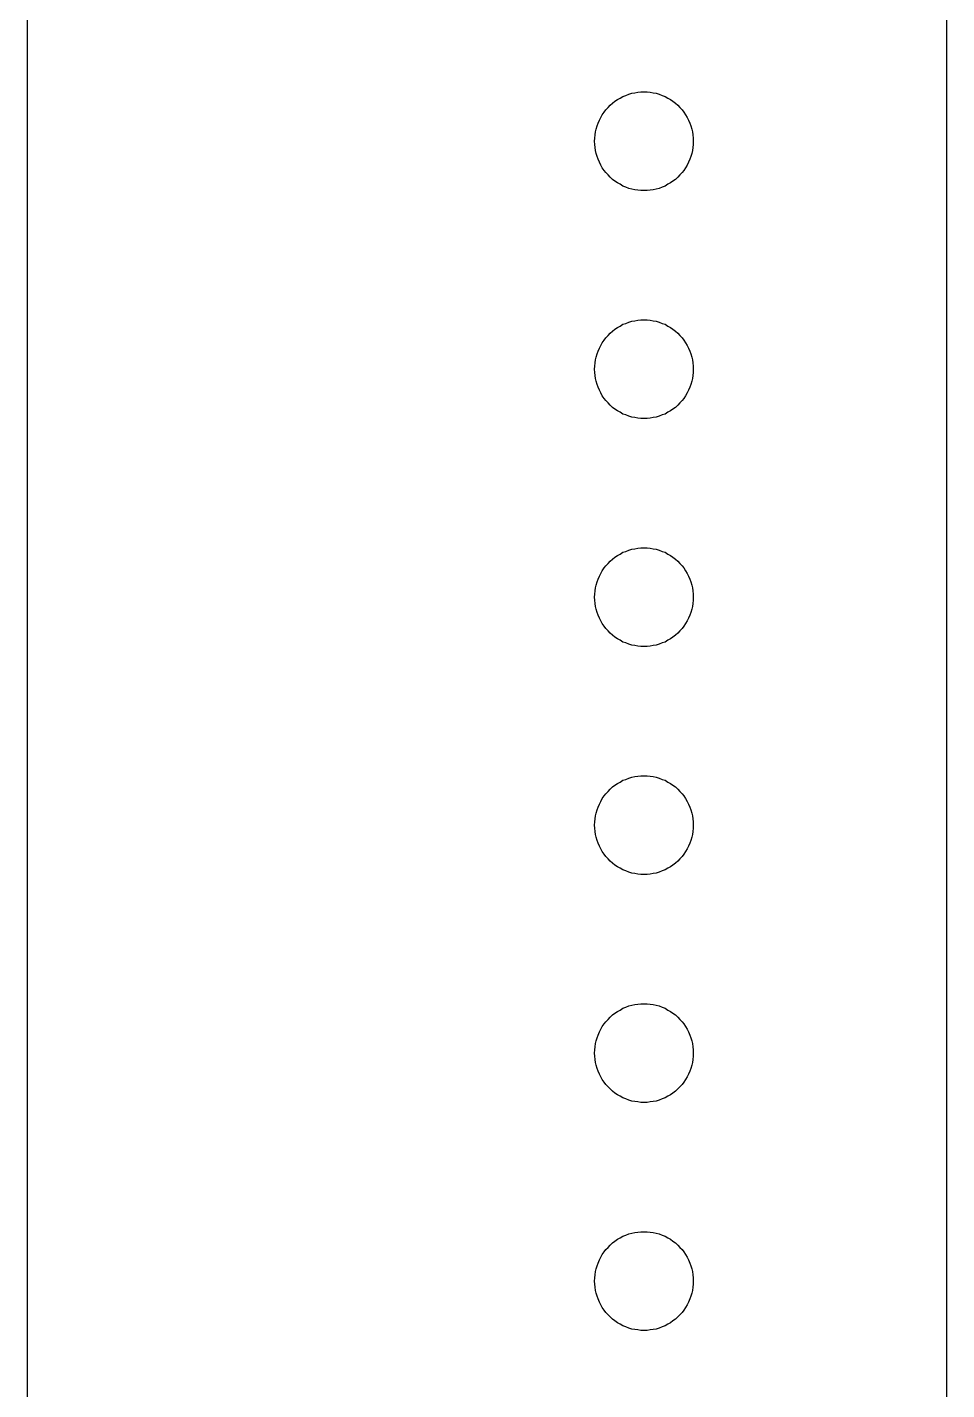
# Model space of a CAD drawing. Header units: metres. Extents: x -78 to 78, y -1223 to 78.
# Drawn here: x -75 to -54.5, y -1132.9 to -1102.54 of the extents above; entities that cross this region are included whole.
import ezdxf

# ---------------------------------------------------------------- set-up
doc = ezdxf.new("R2010")
doc.units = ezdxf.units.M

msp = doc.modelspace()

# ---------------------------------------------------------------- linework, layer by layer
for p, q in [((-54.5, -1209.68), (-54.5, -995.32)), ((-75, -1070), (-75, -1135)), ((-62.003, -1104.28), (-61.9512, -1104.23)), ((-61.9512, -1104.23), (-61.8966, -1104.19)), ((-61.8966, -1104.19), (-61.8394, -1104.15)), ((-61.8394, -1104.15), (-61.7799, -1104.12)), ((-61.7799, -1104.12), (-61.7184, -1104.08)), ((-61.7184, -1104.08), (-61.6549, -1104.06)), ((-61.6549, -1104.06), (-61.5899, -1104.03)), ((-61.5899, -1104.03), (-61.5236, -1104.01)), ((-61.5236, -1104.01), (-61.4561, -1104)), ((-61.4561, -1104), (-61.3879, -1103.99)), ((-61.3879, -1103.99), (-61.3191, -1103.98)), ((-61.3191, -1103.98), (-61.25, -1103.98)), ((-61.25, -1103.98), (-61.1809, -1103.98)), ((-61.1809, -1103.98), (-61.1121, -1103.99)), ((-61.1121, -1103.99), (-61.0439, -1104)), ((-61.0439, -1104), (-60.9764, -1104.01)), ((-60.9764, -1104.01), (-60.9101, -1104.03)), ((-60.9101, -1104.03), (-60.8451, -1104.06)), ((-60.8451, -1104.06), (-60.7816, -1104.08)), ((-60.7816, -1104.08), (-60.7201, -1104.12)), ((-60.7201, -1104.12), (-60.6606, -1104.15)), ((-60.6606, -1104.15), (-60.6034, -1104.19)), ((-60.6034, -1104.19), (-60.5488, -1104.23)), ((-60.5488, -1104.23), (-60.497, -1104.28)), ((-62.2453, -1104.61), (-62.2139, -1104.55)), ((-62.2139, -1104.55), (-62.1788, -1104.49)), ((-62.1788, -1104.49), (-62.1399, -1104.43)), ((-62.1399, -1104.43), (-62.0976, -1104.38)), ((-62.0976, -1104.38), (-62.0519, -1104.33)), ((-62.0519, -1104.33), (-62.003, -1104.28)), ((-60.497, -1104.28), (-60.4481, -1104.33)), ((-60.4481, -1104.33), (-60.4024, -1104.38)), ((-60.4024, -1104.38), (-60.3601, -1104.43)), ((-60.3601, -1104.43), (-60.3212, -1104.49)), ((-60.3212, -1104.49), (-60.2861, -1104.55)), ((-60.2861, -1104.55), (-60.2547, -1104.61)), ((-62.3413, -1104.94), (-62.3305, -1104.87)), ((-62.3305, -1104.87), (-62.3154, -1104.81)), ((-62.3154, -1104.81), (-62.2962, -1104.74)), ((-62.2962, -1104.74), (-62.2728, -1104.68)), ((-62.2728, -1104.68), (-62.2453, -1104.61)), ((-60.2547, -1104.61), (-60.2272, -1104.68)), ((-60.2272, -1104.68), (-60.2038, -1104.74)), ((-60.2038, -1104.74), (-60.1846, -1104.81)), ((-60.1846, -1104.81), (-60.1695, -1104.87)), ((-60.1695, -1104.87), (-60.1587, -1104.94)), ((-62.35, -1105.08), (-62.3478, -1105.01)), ((-62.3478, -1105.15), (-62.35, -1105.08)), ((-62.3478, -1105.01), (-62.3413, -1104.94)), ((-62.3413, -1105.22), (-62.3478, -1105.15)), ((-60.1587, -1104.94), (-60.1522, -1105.01)), ((-60.1522, -1105.15), (-60.1587, -1105.22)), ((-60.1522, -1105.01), (-60.15, -1105.08)), ((-60.15, -1105.08), (-60.1522, -1105.15)), ((-62.3305, -1105.29), (-62.3413, -1105.22)), ((-62.3154, -1105.35), (-62.3305, -1105.29)), ((-62.2962, -1105.42), (-62.3154, -1105.35)), ((-62.2728, -1105.48), (-62.2962, -1105.42)), ((-62.2453, -1105.55), (-62.2728, -1105.48)), ((-60.2272, -1105.48), (-60.2547, -1105.55)), ((-60.2038, -1105.42), (-60.2272, -1105.48)), ((-60.1846, -1105.35), (-60.2038, -1105.42)), ((-60.1695, -1105.29), (-60.1846, -1105.35)), ((-60.1587, -1105.22), (-60.1695, -1105.29)), ((-62.2139, -1105.61), (-62.2453, -1105.55)), ((-62.1788, -1105.67), (-62.2139, -1105.61)), ((-62.1399, -1105.73), (-62.1788, -1105.67)), ((-62.0976, -1105.78), (-62.1399, -1105.73)), ((-62.0519, -1105.83), (-62.0976, -1105.78)), ((-60.4024, -1105.78), (-60.4481, -1105.83)), ((-60.3601, -1105.73), (-60.4024, -1105.78)), ((-60.3212, -1105.67), (-60.3601, -1105.73)), ((-60.2861, -1105.61), (-60.3212, -1105.67)), ((-60.2547, -1105.55), (-60.2861, -1105.61)), ((-62.003, -1105.88), (-62.0519, -1105.83)), ((-61.9512, -1105.93), (-62.003, -1105.88)), ((-61.8966, -1105.97), (-61.9512, -1105.93)), ((-61.8394, -1106.01), (-61.8966, -1105.97)), ((-61.7799, -1106.04), (-61.8394, -1106.01)), ((-61.7184, -1106.08), (-61.7799, -1106.04)), ((-61.6549, -1106.1), (-61.7184, -1106.08)), ((-60.7816, -1106.08), (-60.8451, -1106.1)), ((-60.7201, -1106.04), (-60.7816, -1106.08)), ((-60.6606, -1106.01), (-60.7201, -1106.04)), ((-60.6034, -1105.97), (-60.6606, -1106.01)), ((-60.5488, -1105.93), (-60.6034, -1105.97)), ((-60.497, -1105.88), (-60.5488, -1105.93)), ((-60.4481, -1105.83), (-60.497, -1105.88)), ((-61.5899, -1106.13), (-61.6549, -1106.1)), ((-61.5236, -1106.15), (-61.5899, -1106.13)), ((-61.4561, -1106.16), (-61.5236, -1106.15)), ((-61.3879, -1106.17), (-61.4561, -1106.16)), ((-61.3191, -1106.18), (-61.3879, -1106.17)), ((-61.25, -1106.18), (-61.3191, -1106.18)), ((-61.1809, -1106.18), (-61.25, -1106.18)), ((-61.1121, -1106.17), (-61.1809, -1106.18)), ((-61.0439, -1106.16), (-61.1121, -1106.17)), ((-60.9764, -1106.15), (-61.0439, -1106.16)), ((-60.9101, -1106.13), (-60.9764, -1106.15)), ((-60.8451, -1106.1), (-60.9101, -1106.13)), ((-61.6549, -1109.14), (-61.5899, -1109.11)), ((-61.5899, -1109.11), (-61.5236, -1109.09)), ((-61.5236, -1109.09), (-61.4561, -1109.08)), ((-61.4561, -1109.08), (-61.3879, -1109.07)), ((-61.3879, -1109.07), (-61.3191, -1109.06)), ((-61.3191, -1109.06), (-61.25, -1109.06)), ((-61.25, -1109.06), (-61.1809, -1109.06)), ((-61.1809, -1109.06), (-61.1121, -1109.07)), ((-61.1121, -1109.07), (-61.0439, -1109.08)), ((-61.0439, -1109.08), (-60.9764, -1109.09)), ((-60.9764, -1109.09), (-60.9101, -1109.11)), ((-60.9101, -1109.11), (-60.8451, -1109.14)), ((-62.0976, -1109.46), (-62.0519, -1109.41)), ((-62.0519, -1109.41), (-62.003, -1109.36)), ((-62.003, -1109.36), (-61.9512, -1109.31)), ((-61.9512, -1109.31), (-61.8966, -1109.27)), ((-61.8966, -1109.27), (-61.8394, -1109.23)), ((-61.8394, -1109.23), (-61.7799, -1109.2)), ((-61.7799, -1109.2), (-61.7184, -1109.16)), ((-61.7184, -1109.16), (-61.6549, -1109.14)), ((-60.8451, -1109.14), (-60.7816, -1109.16)), ((-60.7816, -1109.16), (-60.7201, -1109.2)), ((-60.7201, -1109.2), (-60.6606, -1109.23)), ((-60.6606, -1109.23), (-60.6034, -1109.27)), ((-60.6034, -1109.27), (-60.5488, -1109.31)), ((-60.5488, -1109.31), (-60.497, -1109.36)), ((-60.497, -1109.36), (-60.4481, -1109.41)), ((-60.4481, -1109.41), (-60.4024, -1109.46)), ((-62.2728, -1109.76), (-62.2453, -1109.69)), ((-62.2453, -1109.69), (-62.2139, -1109.63)), ((-62.2139, -1109.63), (-62.1788, -1109.57)), ((-62.1788, -1109.57), (-62.1399, -1109.51)), ((-62.1399, -1109.51), (-62.0976, -1109.46)), ((-60.4024, -1109.46), (-60.3601, -1109.51)), ((-60.3601, -1109.51), (-60.3212, -1109.57)), ((-60.3212, -1109.57), (-60.2861, -1109.63)), ((-60.2861, -1109.63), (-60.2547, -1109.69)), ((-60.2547, -1109.69), (-60.2272, -1109.76)), ((-62.3478, -1110.09), (-62.3413, -1110.02)), ((-62.3413, -1110.02), (-62.3305, -1109.95)), ((-62.3305, -1109.95), (-62.3154, -1109.89)), ((-62.3154, -1109.89), (-62.2962, -1109.82)), ((-62.2962, -1109.82), (-62.2728, -1109.76)), ((-60.2272, -1109.76), (-60.2038, -1109.82)), ((-60.2038, -1109.82), (-60.1846, -1109.89)), ((-60.1846, -1109.89), (-60.1695, -1109.95)), ((-60.1695, -1109.95), (-60.1587, -1110.02)), ((-60.1587, -1110.02), (-60.1522, -1110.09)), ((-62.35, -1110.16), (-62.3478, -1110.09)), ((-62.3478, -1110.23), (-62.35, -1110.16)), ((-62.3413, -1110.3), (-62.3478, -1110.23)), ((-62.3305, -1110.37), (-62.3413, -1110.3)), ((-60.1587, -1110.3), (-60.1695, -1110.37)), ((-60.1522, -1110.23), (-60.1587, -1110.3)), ((-60.1522, -1110.09), (-60.15, -1110.16)), ((-60.15, -1110.16), (-60.1522, -1110.23)), ((-62.3154, -1110.43), (-62.3305, -1110.37)), ((-62.2962, -1110.5), (-62.3154, -1110.43)), ((-62.2728, -1110.56), (-62.2962, -1110.5)), ((-62.2453, -1110.63), (-62.2728, -1110.56)), ((-62.2139, -1110.69), (-62.2453, -1110.63)), ((-60.2547, -1110.63), (-60.2861, -1110.69)), ((-60.2272, -1110.56), (-60.2547, -1110.63)), ((-60.2038, -1110.5), (-60.2272, -1110.56)), ((-60.1846, -1110.43), (-60.2038, -1110.5)), ((-60.1695, -1110.37), (-60.1846, -1110.43)), ((-62.1788, -1110.75), (-62.2139, -1110.69)), ((-62.1399, -1110.81), (-62.1788, -1110.75)), ((-62.0976, -1110.86), (-62.1399, -1110.81)), ((-62.0519, -1110.91), (-62.0976, -1110.86)), ((-62.003, -1110.96), (-62.0519, -1110.91)), ((-60.4481, -1110.91), (-60.497, -1110.96)), ((-60.4024, -1110.86), (-60.4481, -1110.91)), ((-60.3601, -1110.81), (-60.4024, -1110.86)), ((-60.3212, -1110.75), (-60.3601, -1110.81)), ((-60.2861, -1110.69), (-60.3212, -1110.75)), ((-61.9512, -1111.01), (-62.003, -1110.96)), ((-61.8966, -1111.05), (-61.9512, -1111.01)), ((-61.8394, -1111.09), (-61.8966, -1111.05)), ((-61.7799, -1111.12), (-61.8394, -1111.09)), ((-61.7184, -1111.16), (-61.7799, -1111.12)), ((-61.6549, -1111.18), (-61.7184, -1111.16)), ((-61.5899, -1111.21), (-61.6549, -1111.18)), ((-61.5236, -1111.23), (-61.5899, -1111.21)), ((-61.4561, -1111.24), (-61.5236, -1111.23)), ((-61.3879, -1111.25), (-61.4561, -1111.24)), ((-61.3191, -1111.26), (-61.3879, -1111.25)), ((-61.25, -1111.26), (-61.3191, -1111.26)), ((-61.1809, -1111.26), (-61.25, -1111.26)), ((-61.1121, -1111.25), (-61.1809, -1111.26)), ((-61.0439, -1111.24), (-61.1121, -1111.25)), ((-60.9764, -1111.23), (-61.0439, -1111.24)), ((-60.9101, -1111.21), (-60.9764, -1111.23)), ((-60.8451, -1111.18), (-60.9101, -1111.21)), ((-60.7816, -1111.16), (-60.8451, -1111.18)), ((-60.7201, -1111.12), (-60.7816, -1111.16)), ((-60.6606, -1111.09), (-60.7201, -1111.12)), ((-60.6034, -1111.05), (-60.6606, -1111.09)), ((-60.5488, -1111.01), (-60.6034, -1111.05)), ((-60.497, -1110.96), (-60.5488, -1111.01)), ((-61.8394, -1114.31), (-61.7799, -1114.28)), ((-61.7799, -1114.28), (-61.7184, -1114.24)), ((-61.7184, -1114.24), (-61.6549, -1114.22)), ((-61.6549, -1114.22), (-61.5899, -1114.19)), ((-61.5899, -1114.19), (-61.5236, -1114.17)), ((-61.5236, -1114.17), (-61.4561, -1114.16)), ((-61.4561, -1114.16), (-61.3879, -1114.15)), ((-61.3879, -1114.15), (-61.3191, -1114.14)), ((-61.3191, -1114.14), (-61.25, -1114.14)), ((-61.25, -1114.14), (-61.1809, -1114.14)), ((-61.1809, -1114.14), (-61.1121, -1114.15)), ((-61.1121, -1114.15), (-61.0439, -1114.16)), ((-61.0439, -1114.16), (-60.9764, -1114.17)), ((-60.9764, -1114.17), (-60.9101, -1114.19)), ((-60.9101, -1114.19), (-60.8451, -1114.22)), ((-60.8451, -1114.22), (-60.7816, -1114.24)), ((-60.7816, -1114.24), (-60.7201, -1114.28)), ((-60.7201, -1114.28), (-60.6606, -1114.31)), ((-62.1788, -1114.65), (-62.1399, -1114.59)), ((-62.1399, -1114.59), (-62.0976, -1114.54)), ((-62.0976, -1114.54), (-62.0519, -1114.49)), ((-62.0519, -1114.49), (-62.003, -1114.44)), ((-62.003, -1114.44), (-61.9512, -1114.39)), ((-61.9512, -1114.39), (-61.8966, -1114.35)), ((-61.8966, -1114.35), (-61.8394, -1114.31)), ((-60.6606, -1114.31), (-60.6034, -1114.35)), ((-60.6034, -1114.35), (-60.5488, -1114.39)), ((-60.5488, -1114.39), (-60.497, -1114.44)), ((-60.497, -1114.44), (-60.4481, -1114.49)), ((-60.4481, -1114.49), (-60.4024, -1114.54)), ((-60.4024, -1114.54), (-60.3601, -1114.59)), ((-60.3601, -1114.59), (-60.3212, -1114.65)), ((-62.3154, -1114.97), (-62.2962, -1114.9)), ((-62.2962, -1114.9), (-62.2728, -1114.84)), ((-62.2728, -1114.84), (-62.2453, -1114.77)), ((-62.2453, -1114.77), (-62.2139, -1114.71)), ((-62.2139, -1114.71), (-62.1788, -1114.65)), ((-60.3212, -1114.65), (-60.2861, -1114.71)), ((-60.2861, -1114.71), (-60.2547, -1114.77)), ((-60.2547, -1114.77), (-60.2272, -1114.84)), ((-60.2272, -1114.84), (-60.2038, -1114.9)), ((-60.2038, -1114.9), (-60.1846, -1114.97)), ((-62.35, -1115.24), (-62.3478, -1115.17)), ((-62.3478, -1115.17), (-62.3413, -1115.1)), ((-62.3413, -1115.1), (-62.3305, -1115.03)), ((-62.3305, -1115.03), (-62.3154, -1114.97)), ((-60.1846, -1114.97), (-60.1695, -1115.03)), ((-60.1695, -1115.03), (-60.1587, -1115.1)), ((-60.1587, -1115.1), (-60.1522, -1115.17)), ((-60.1522, -1115.17), (-60.15, -1115.24)), ((-62.3478, -1115.31), (-62.35, -1115.24)), ((-62.3413, -1115.38), (-62.3478, -1115.31)), ((-62.3305, -1115.45), (-62.3413, -1115.38)), ((-62.3154, -1115.51), (-62.3305, -1115.45)), ((-62.2962, -1115.58), (-62.3154, -1115.51)), ((-60.1846, -1115.51), (-60.2038, -1115.58)), ((-60.1695, -1115.45), (-60.1846, -1115.51)), ((-60.1587, -1115.38), (-60.1695, -1115.45)), ((-60.1522, -1115.31), (-60.1587, -1115.38)), ((-60.15, -1115.24), (-60.1522, -1115.31)), ((-62.2728, -1115.64), (-62.2962, -1115.58)), ((-62.2453, -1115.71), (-62.2728, -1115.64)), ((-62.2139, -1115.77), (-62.2453, -1115.71)), ((-62.1788, -1115.83), (-62.2139, -1115.77)), ((-60.2861, -1115.77), (-60.3212, -1115.83)), ((-60.2547, -1115.71), (-60.2861, -1115.77)), ((-60.2272, -1115.64), (-60.2547, -1115.71)), ((-60.2038, -1115.58), (-60.2272, -1115.64)), ((-62.1399, -1115.89), (-62.1788, -1115.83)), ((-62.0976, -1115.94), (-62.1399, -1115.89)), ((-62.0519, -1115.99), (-62.0976, -1115.94)), ((-62.003, -1116.04), (-62.0519, -1115.99)), ((-61.9512, -1116.09), (-62.003, -1116.04)), ((-61.8966, -1116.13), (-61.9512, -1116.09)), ((-60.5488, -1116.09), (-60.6034, -1116.13)), ((-60.497, -1116.04), (-60.5488, -1116.09)), ((-60.4481, -1115.99), (-60.497, -1116.04)), ((-60.4024, -1115.94), (-60.4481, -1115.99)), ((-60.3601, -1115.89), (-60.4024, -1115.94)), ((-60.3212, -1115.83), (-60.3601, -1115.89)), ((-61.8394, -1116.17), (-61.8966, -1116.13)), ((-61.7799, -1116.2), (-61.8394, -1116.17)), ((-61.7184, -1116.24), (-61.7799, -1116.2)), ((-61.6549, -1116.26), (-61.7184, -1116.24)), ((-61.5899, -1116.29), (-61.6549, -1116.26)), ((-61.5236, -1116.31), (-61.5899, -1116.29)), ((-61.4561, -1116.32), (-61.5236, -1116.31)), ((-61.3879, -1116.33), (-61.4561, -1116.32)), ((-61.3191, -1116.34), (-61.3879, -1116.33)), ((-61.25, -1116.34), (-61.3191, -1116.34)), ((-61.1809, -1116.34), (-61.25, -1116.34)), ((-61.1121, -1116.33), (-61.1809, -1116.34)), ((-61.0439, -1116.32), (-61.1121, -1116.33)), ((-60.9764, -1116.31), (-61.0439, -1116.32)), ((-60.9101, -1116.29), (-60.9764, -1116.31)), ((-60.8451, -1116.26), (-60.9101, -1116.29)), ((-60.7816, -1116.24), (-60.8451, -1116.26)), ((-60.7201, -1116.2), (-60.7816, -1116.24)), ((-60.6606, -1116.17), (-60.7201, -1116.2)), ((-60.6034, -1116.13), (-60.6606, -1116.17)), ((-61.9512, -1119.47), (-61.8966, -1119.43)), ((-61.8966, -1119.43), (-61.8394, -1119.39)), ((-61.8394, -1119.39), (-61.7799, -1119.36)), ((-61.7799, -1119.36), (-61.7184, -1119.32)), ((-61.7184, -1119.32), (-61.6549, -1119.3)), ((-61.6549, -1119.3), (-61.5899, -1119.27)), ((-61.5899, -1119.27), (-61.5236, -1119.25)), ((-61.5236, -1119.25), (-61.4561, -1119.24)), ((-61.4561, -1119.24), (-61.3879, -1119.23)), ((-61.3879, -1119.23), (-61.3191, -1119.22)), ((-61.3191, -1119.22), (-61.25, -1119.22)), ((-61.25, -1119.22), (-61.1809, -1119.22)), ((-61.1809, -1119.22), (-61.1121, -1119.23)), ((-61.1121, -1119.23), (-61.0439, -1119.24)), ((-61.0439, -1119.24), (-60.9764, -1119.25)), ((-60.9764, -1119.25), (-60.9101, -1119.27)), ((-60.9101, -1119.27), (-60.8451, -1119.3)), ((-60.8451, -1119.3), (-60.7816, -1119.32)), ((-60.7816, -1119.32), (-60.7201, -1119.36)), ((-60.7201, -1119.36), (-60.6606, -1119.39)), ((-60.6606, -1119.39), (-60.6034, -1119.43)), ((-60.6034, -1119.43), (-60.5488, -1119.47)), ((-62.2139, -1119.79), (-62.1788, -1119.73)), ((-62.1788, -1119.73), (-62.1399, -1119.67)), ((-62.1399, -1119.67), (-62.0976, -1119.62)), ((-62.0976, -1119.62), (-62.0519, -1119.57)), ((-62.0519, -1119.57), (-62.003, -1119.52)), ((-62.003, -1119.52), (-61.9512, -1119.47)), ((-60.5488, -1119.47), (-60.497, -1119.52)), ((-60.497, -1119.52), (-60.4481, -1119.57)), ((-60.4481, -1119.57), (-60.4024, -1119.62)), ((-60.4024, -1119.62), (-60.3601, -1119.67)), ((-60.3601, -1119.67), (-60.3212, -1119.73)), ((-60.3212, -1119.73), (-60.2861, -1119.79)), ((-62.3305, -1120.11), (-62.3154, -1120.05)), ((-62.3154, -1120.05), (-62.2962, -1119.98)), ((-62.2962, -1119.98), (-62.2728, -1119.92)), ((-62.2728, -1119.92), (-62.2453, -1119.85)), ((-62.2453, -1119.85), (-62.2139, -1119.79)), ((-60.2861, -1119.79), (-60.2547, -1119.85)), ((-60.2547, -1119.85), (-60.2272, -1119.92)), ((-60.2272, -1119.92), (-60.2038, -1119.98)), ((-60.2038, -1119.98), (-60.1846, -1120.05)), ((-60.1846, -1120.05), (-60.1695, -1120.11)), ((-62.35, -1120.32), (-62.3478, -1120.25)), ((-62.3478, -1120.39), (-62.35, -1120.32)), ((-62.3478, -1120.25), (-62.3413, -1120.18)), ((-62.3413, -1120.18), (-62.3305, -1120.11)), ((-60.1695, -1120.11), (-60.1587, -1120.18)), ((-60.1587, -1120.18), (-60.1522, -1120.25)), ((-60.1522, -1120.25), (-60.15, -1120.32)), ((-60.15, -1120.32), (-60.1522, -1120.39)), ((-62.3413, -1120.46), (-62.3478, -1120.39)), ((-62.3305, -1120.53), (-62.3413, -1120.46)), ((-62.3154, -1120.59), (-62.3305, -1120.53)), ((-62.2962, -1120.66), (-62.3154, -1120.59)), ((-62.2728, -1120.72), (-62.2962, -1120.66)), ((-60.2038, -1120.66), (-60.2272, -1120.72)), ((-60.1846, -1120.59), (-60.2038, -1120.66)), ((-60.1695, -1120.53), (-60.1846, -1120.59)), ((-60.1587, -1120.46), (-60.1695, -1120.53)), ((-60.1522, -1120.39), (-60.1587, -1120.46)), ((-62.2453, -1120.79), (-62.2728, -1120.72)), ((-62.2139, -1120.85), (-62.2453, -1120.79)), ((-62.1788, -1120.91), (-62.2139, -1120.85)), ((-62.1399, -1120.97), (-62.1788, -1120.91)), ((-62.0976, -1121.02), (-62.1399, -1120.97)), ((-60.3601, -1120.97), (-60.4024, -1121.02)), ((-60.3212, -1120.91), (-60.3601, -1120.97)), ((-60.2861, -1120.85), (-60.3212, -1120.91)), ((-60.2547, -1120.79), (-60.2861, -1120.85)), ((-60.2272, -1120.72), (-60.2547, -1120.79)), ((-62.0519, -1121.07), (-62.0976, -1121.02)), ((-62.003, -1121.12), (-62.0519, -1121.07)), ((-61.9512, -1121.17), (-62.003, -1121.12)), ((-61.8966, -1121.21), (-61.9512, -1121.17)), ((-61.8394, -1121.25), (-61.8966, -1121.21)), ((-61.7799, -1121.28), (-61.8394, -1121.25)), ((-60.6606, -1121.25), (-60.7201, -1121.28)), ((-60.6034, -1121.21), (-60.6606, -1121.25)), ((-60.5488, -1121.17), (-60.6034, -1121.21)), ((-60.497, -1121.12), (-60.5488, -1121.17)), ((-60.4481, -1121.07), (-60.497, -1121.12)), ((-60.4024, -1121.02), (-60.4481, -1121.07)), ((-61.7184, -1121.32), (-61.7799, -1121.28)), ((-61.6549, -1121.34), (-61.7184, -1121.32)), ((-61.5899, -1121.37), (-61.6549, -1121.34)), ((-61.5236, -1121.39), (-61.5899, -1121.37)), ((-61.4561, -1121.4), (-61.5236, -1121.39)), ((-61.3879, -1121.41), (-61.4561, -1121.4)), ((-61.3191, -1121.42), (-61.3879, -1121.41)), ((-61.25, -1121.42), (-61.3191, -1121.42)), ((-61.1809, -1121.42), (-61.25, -1121.42)), ((-61.1121, -1121.41), (-61.1809, -1121.42)), ((-61.0439, -1121.4), (-61.1121, -1121.41)), ((-60.9764, -1121.39), (-61.0439, -1121.4)), ((-60.9101, -1121.37), (-60.9764, -1121.39)), ((-60.8451, -1121.34), (-60.9101, -1121.37)), ((-60.7816, -1121.32), (-60.8451, -1121.34)), ((-60.7201, -1121.28), (-60.7816, -1121.32)), ((-61.4561, -1124.32), (-61.3879, -1124.31)), ((-61.3879, -1124.31), (-61.3191, -1124.3)), ((-61.3191, -1124.3), (-61.25, -1124.3)), ((-61.25, -1124.3), (-61.1809, -1124.3)), ((-61.1809, -1124.3), (-61.1121, -1124.31)), ((-61.1121, -1124.31), (-61.0439, -1124.32)), ((-62.0519, -1124.65), (-62.003, -1124.6)), ((-62.003, -1124.6), (-61.9512, -1124.55)), ((-61.9512, -1124.55), (-61.8966, -1124.51)), ((-61.8966, -1124.51), (-61.8394, -1124.47)), ((-61.8394, -1124.47), (-61.7799, -1124.44)), ((-61.7799, -1124.44), (-61.7184, -1124.4)), ((-61.7184, -1124.4), (-61.6549, -1124.38)), ((-61.6549, -1124.38), (-61.5899, -1124.35)), ((-61.5899, -1124.35), (-61.5236, -1124.33)), ((-61.5236, -1124.33), (-61.4561, -1124.32)), ((-61.0439, -1124.32), (-60.9764, -1124.33)), ((-60.9764, -1124.33), (-60.9101, -1124.35)), ((-60.9101, -1124.35), (-60.8451, -1124.38)), ((-60.8451, -1124.38), (-60.7816, -1124.4)), ((-60.7816, -1124.4), (-60.7201, -1124.44)), ((-60.7201, -1124.44), (-60.6606, -1124.47)), ((-60.6606, -1124.47), (-60.6034, -1124.51)), ((-60.6034, -1124.51), (-60.5488, -1124.55)), ((-60.5488, -1124.55), (-60.497, -1124.6)), ((-60.497, -1124.6), (-60.4481, -1124.65)), ((-62.2453, -1124.93), (-62.2139, -1124.87)), ((-62.2139, -1124.87), (-62.1788, -1124.81)), ((-62.1788, -1124.81), (-62.1399, -1124.75)), ((-62.1399, -1124.75), (-62.0976, -1124.7)), ((-62.0976, -1124.7), (-62.0519, -1124.65)), ((-60.4481, -1124.65), (-60.4024, -1124.7)), ((-60.4024, -1124.7), (-60.3601, -1124.75)), ((-60.3601, -1124.75), (-60.3212, -1124.81)), ((-60.3212, -1124.81), (-60.2861, -1124.87)), ((-60.2861, -1124.87), (-60.2547, -1124.93)), ((-62.3413, -1125.26), (-62.3305, -1125.19)), ((-62.3305, -1125.19), (-62.3154, -1125.13)), ((-62.3154, -1125.13), (-62.2962, -1125.06)), ((-62.2962, -1125.06), (-62.2728, -1125)), ((-62.2728, -1125), (-62.2453, -1124.93)), ((-60.2547, -1124.93), (-60.2272, -1125)), ((-60.2272, -1125), (-60.2038, -1125.06)), ((-60.2038, -1125.06), (-60.1846, -1125.13)), ((-60.1846, -1125.13), (-60.1695, -1125.19)), ((-60.1695, -1125.19), (-60.1587, -1125.26)), ((-62.35, -1125.4), (-62.3478, -1125.33)), ((-62.3478, -1125.47), (-62.35, -1125.4)), ((-62.3478, -1125.33), (-62.3413, -1125.26)), ((-62.3413, -1125.54), (-62.3478, -1125.47)), ((-60.1587, -1125.26), (-60.1522, -1125.33)), ((-60.1522, -1125.47), (-60.1587, -1125.54)), ((-60.1522, -1125.33), (-60.15, -1125.4)), ((-60.15, -1125.4), (-60.1522, -1125.47)), ((-62.3305, -1125.61), (-62.3413, -1125.54)), ((-62.3154, -1125.67), (-62.3305, -1125.61)), ((-62.2962, -1125.74), (-62.3154, -1125.67)), ((-62.2728, -1125.8), (-62.2962, -1125.74)), ((-62.2453, -1125.87), (-62.2728, -1125.8)), ((-60.2272, -1125.8), (-60.2547, -1125.87)), ((-60.2038, -1125.74), (-60.2272, -1125.8)), ((-60.1846, -1125.67), (-60.2038, -1125.74)), ((-60.1695, -1125.61), (-60.1846, -1125.67)), ((-60.1587, -1125.54), (-60.1695, -1125.61)), ((-62.2139, -1125.93), (-62.2453, -1125.87)), ((-62.1788, -1125.99), (-62.2139, -1125.93)), ((-62.1399, -1126.05), (-62.1788, -1125.99)), ((-62.0976, -1126.1), (-62.1399, -1126.05)), ((-62.0519, -1126.15), (-62.0976, -1126.1)), ((-60.4024, -1126.1), (-60.4481, -1126.15)), ((-60.3601, -1126.05), (-60.4024, -1126.1)), ((-60.3212, -1125.99), (-60.3601, -1126.05)), ((-60.2861, -1125.93), (-60.3212, -1125.99)), ((-60.2547, -1125.87), (-60.2861, -1125.93)), ((-62.003, -1126.2), (-62.0519, -1126.15)), ((-61.9512, -1126.25), (-62.003, -1126.2)), ((-61.8966, -1126.29), (-61.9512, -1126.25)), ((-61.8394, -1126.33), (-61.8966, -1126.29)), ((-61.7799, -1126.36), (-61.8394, -1126.33)), ((-61.7184, -1126.4), (-61.7799, -1126.36)), ((-61.6549, -1126.42), (-61.7184, -1126.4)), ((-61.5899, -1126.45), (-61.6549, -1126.42)), ((-60.8451, -1126.42), (-60.9101, -1126.45)), ((-60.7816, -1126.4), (-60.8451, -1126.42)), ((-60.7201, -1126.36), (-60.7816, -1126.4)), ((-60.6606, -1126.33), (-60.7201, -1126.36)), ((-60.6034, -1126.29), (-60.6606, -1126.33)), ((-60.5488, -1126.25), (-60.6034, -1126.29)), ((-60.497, -1126.2), (-60.5488, -1126.25)), ((-60.4481, -1126.15), (-60.497, -1126.2)), ((-61.5236, -1126.47), (-61.5899, -1126.45)), ((-61.4561, -1126.48), (-61.5236, -1126.47)), ((-61.3879, -1126.49), (-61.4561, -1126.48)), ((-61.3191, -1126.5), (-61.3879, -1126.49)), ((-61.25, -1126.5), (-61.3191, -1126.5)), ((-61.1809, -1126.5), (-61.25, -1126.5)), ((-61.1121, -1126.49), (-61.1809, -1126.5)), ((-61.0439, -1126.48), (-61.1121, -1126.49)), ((-60.9764, -1126.47), (-61.0439, -1126.48)), ((-60.9101, -1126.45), (-60.9764, -1126.47)), ((-61.7184, -1129.48), (-61.6549, -1129.46)), ((-61.6549, -1129.46), (-61.5899, -1129.43)), ((-61.5899, -1129.43), (-61.5236, -1129.41)), ((-61.5236, -1129.41), (-61.4561, -1129.4)), ((-61.4561, -1129.4), (-61.3879, -1129.39)), ((-61.3879, -1129.39), (-61.3191, -1129.38)), ((-61.3191, -1129.38), (-61.25, -1129.38)), ((-61.25, -1129.38), (-61.1809, -1129.38)), ((-61.1809, -1129.38), (-61.1121, -1129.39)), ((-61.1121, -1129.39), (-61.0439, -1129.4)), ((-61.0439, -1129.4), (-60.9764, -1129.41)), ((-60.9764, -1129.41), (-60.9101, -1129.43)), ((-60.9101, -1129.43), (-60.8451, -1129.46)), ((-60.8451, -1129.46), (-60.7816, -1129.48)), ((-62.1399, -1129.83), (-62.0976, -1129.78)), ((-62.0976, -1129.78), (-62.0519, -1129.73)), ((-62.0519, -1129.73), (-62.003, -1129.68)), ((-62.003, -1129.68), (-61.9512, -1129.63)), ((-61.9512, -1129.63), (-61.8966, -1129.59)), ((-61.8966, -1129.59), (-61.8394, -1129.55)), ((-61.8394, -1129.55), (-61.7799, -1129.52)), ((-61.7799, -1129.52), (-61.7184, -1129.48)), ((-60.7816, -1129.48), (-60.7201, -1129.52)), ((-60.7201, -1129.52), (-60.6606, -1129.55)), ((-60.6606, -1129.55), (-60.6034, -1129.59)), ((-60.6034, -1129.59), (-60.5488, -1129.63)), ((-60.5488, -1129.63), (-60.497, -1129.68)), ((-60.497, -1129.68), (-60.4481, -1129.73)), ((-60.4481, -1129.73), (-60.4024, -1129.78)), ((-60.4024, -1129.78), (-60.3601, -1129.83)), ((-62.2962, -1130.14), (-62.2728, -1130.08)), ((-62.2728, -1130.08), (-62.2453, -1130.01)), ((-62.2453, -1130.01), (-62.2139, -1129.95)), ((-62.2139, -1129.95), (-62.1788, -1129.89)), ((-62.1788, -1129.89), (-62.1399, -1129.83)), ((-60.3601, -1129.83), (-60.3212, -1129.89)), ((-60.3212, -1129.89), (-60.2861, -1129.95)), ((-60.2861, -1129.95), (-60.2547, -1130.01)), ((-60.2547, -1130.01), (-60.2272, -1130.08)), ((-60.2272, -1130.08), (-60.2038, -1130.14)), ((-62.3478, -1130.41), (-62.3413, -1130.34)), ((-62.3413, -1130.34), (-62.3305, -1130.27)), ((-62.3305, -1130.27), (-62.3154, -1130.21)), ((-62.3154, -1130.21), (-62.2962, -1130.14)), ((-60.2038, -1130.14), (-60.1846, -1130.21)), ((-60.1846, -1130.21), (-60.1695, -1130.27)), ((-60.1695, -1130.27), (-60.1587, -1130.34)), ((-60.1587, -1130.34), (-60.1522, -1130.41)), ((-62.35, -1130.48), (-62.3478, -1130.41)), ((-62.3478, -1130.55), (-62.35, -1130.48)), ((-62.3413, -1130.62), (-62.3478, -1130.55)), ((-62.3305, -1130.69), (-62.3413, -1130.62)), ((-62.3154, -1130.75), (-62.3305, -1130.69)), ((-60.1695, -1130.69), (-60.1846, -1130.75)), ((-60.1587, -1130.62), (-60.1695, -1130.69)), ((-60.1522, -1130.55), (-60.1587, -1130.62)), ((-60.1522, -1130.41), (-60.15, -1130.48)), ((-60.15, -1130.48), (-60.1522, -1130.55)), ((-62.2962, -1130.82), (-62.3154, -1130.75)), ((-62.2728, -1130.88), (-62.2962, -1130.82)), ((-62.2453, -1130.95), (-62.2728, -1130.88)), ((-62.2139, -1131.01), (-62.2453, -1130.95)), ((-60.2547, -1130.95), (-60.2861, -1131.01)), ((-60.2272, -1130.88), (-60.2547, -1130.95)), ((-60.2038, -1130.82), (-60.2272, -1130.88)), ((-60.1846, -1130.75), (-60.2038, -1130.82)), ((-62.1788, -1131.07), (-62.2139, -1131.01)), ((-62.1399, -1131.13), (-62.1788, -1131.07)), ((-62.0976, -1131.18), (-62.1399, -1131.13)), ((-62.0519, -1131.23), (-62.0976, -1131.18)), ((-62.003, -1131.28), (-62.0519, -1131.23)), ((-61.9512, -1131.33), (-62.003, -1131.28)), ((-60.497, -1131.28), (-60.5488, -1131.33)), ((-60.4481, -1131.23), (-60.497, -1131.28)), ((-60.4024, -1131.18), (-60.4481, -1131.23)), ((-60.3601, -1131.13), (-60.4024, -1131.18)), ((-60.3212, -1131.07), (-60.3601, -1131.13)), ((-60.2861, -1131.01), (-60.3212, -1131.07)), ((-61.8966, -1131.37), (-61.9512, -1131.33)), ((-61.8394, -1131.41), (-61.8966, -1131.37)), ((-61.7799, -1131.44), (-61.8394, -1131.41)), ((-61.7184, -1131.48), (-61.7799, -1131.44)), ((-61.6549, -1131.5), (-61.7184, -1131.48)), ((-61.5899, -1131.53), (-61.6549, -1131.5)), ((-61.5236, -1131.55), (-61.5899, -1131.53)), ((-61.4561, -1131.56), (-61.5236, -1131.55)), ((-61.3879, -1131.57), (-61.4561, -1131.56)), ((-61.3191, -1131.58), (-61.3879, -1131.57)), ((-61.25, -1131.58), (-61.3191, -1131.58)), ((-61.1809, -1131.58), (-61.25, -1131.58)), ((-61.1121, -1131.57), (-61.1809, -1131.58)), ((-61.0439, -1131.56), (-61.1121, -1131.57)), ((-60.9764, -1131.55), (-61.0439, -1131.56)), ((-60.9101, -1131.53), (-60.9764, -1131.55)), ((-60.8451, -1131.5), (-60.9101, -1131.53)), ((-60.7816, -1131.48), (-60.8451, -1131.5)), ((-60.7201, -1131.44), (-60.7816, -1131.48)), ((-60.6606, -1131.41), (-60.7201, -1131.44)), ((-60.6034, -1131.37), (-60.6606, -1131.41)), ((-60.5488, -1131.33), (-60.6034, -1131.37))]:
    msp.add_line(p, q)

doc.saveas('drawing.dxf')
